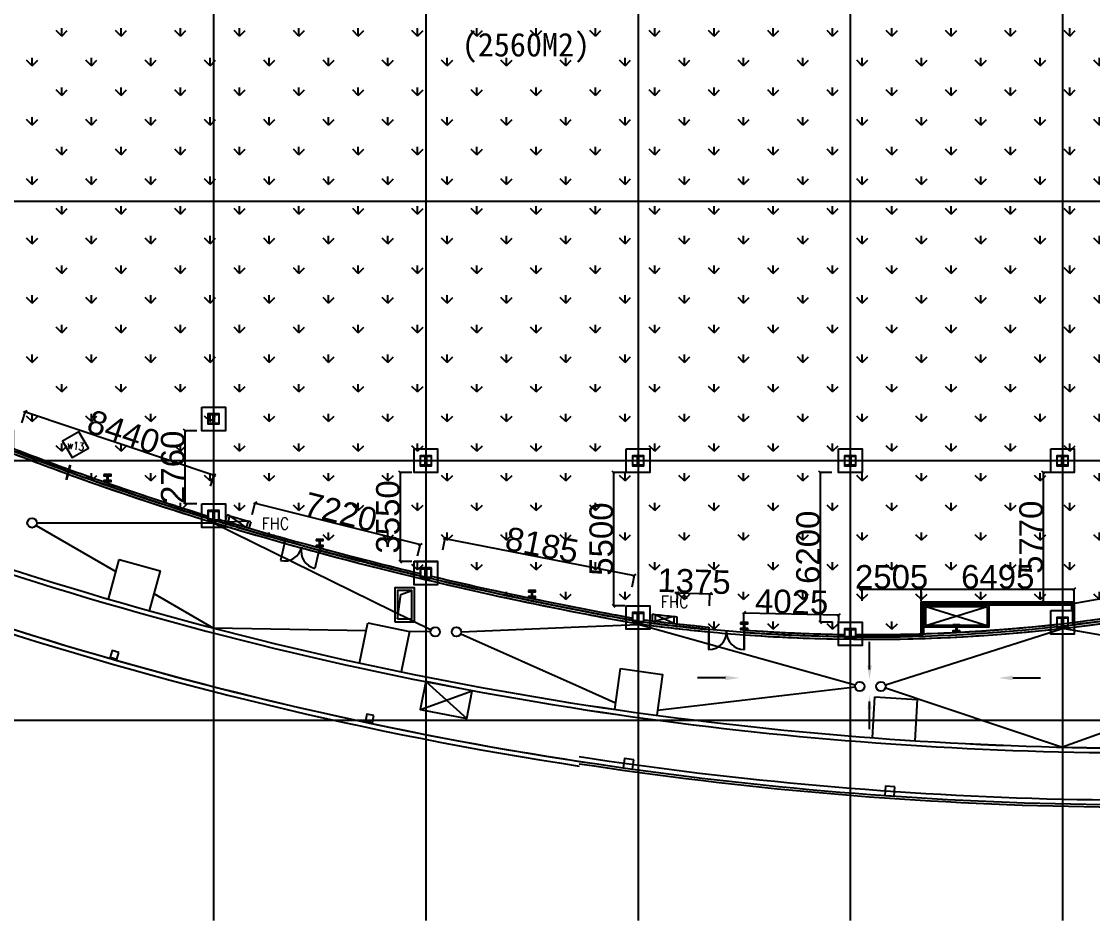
# Model space of a CAD drawing. Header units: inches. Extents: x -449189 to -231461, y -105857 to 48108.
# Drawn here: x -338998 to -293574, y -66985 to -28867 of the extents above; entities that cross this region are included whole.
import ezdxf
from ezdxf.enums import TextEntityAlignment as Align

# ---------------------------------------------------------------- set-up
doc = ezdxf.new("R2010")
doc.units = ezdxf.units.IN
doc.header["$MEASUREMENT"] = 0
for name, color, linetype in [('ARDIM', 4, 'Continuous'), ('AREATEXT', 3, 'Continuous'), ('DIM', 3, 'Continuous'), ('GRID', 8, 'Continuous'), ('HATCH', 90, 'Continuous'), ('L08-DR', 1, 'Continuous'), ('L09-WAL', 2, 'Continuous'), ('WALL', 255, 'Continuous')]:
    doc.layers.add(name, color=color, linetype=linetype)
doc.styles.add('BLKBLD', font='STXIHEI.TTF', dxfattribs={"height": 0.45})
doc.styles.add('SIMPLEX', font='SIMPLEX.shx', dxfattribs={"width": 0.9, "height": 1000})
doc.styles.get("Standard").update_dxf_attribs({"font": 'arial.ttf'})
doc.dimstyles.new('DIM-200MM', dxfattribs={"dimtxt": 1000, "dimasz": 120, "dimexe": 10, "dimexo": 10, "dimgap": 0.7, "dimtad": 1, "dimdec": 0, "dimrnd": 5, "dimzin": 1, "dimdsep": 46, "dimtxsty": 'Standard', "dimblk": 'OBLIQUE', "dimcen": 0.5, "dimdle": 1, "dimclrd": 256, "dimclre": 256, "dimclrt": 7, "dimaunit": 1, "dimadec": 0, "dimazin": 0, "dimtfac": 1, "dimtdec": 0, "dimtix": 1, "dimtmove": 2, "dimatfit": 3, "dimfxl": 0, "dimtolj": 1, "dimtzin": 1, "dimarcsym": 0})

# ---------------------------------------------------------------- blocks, each defined once
blk = doc.blocks.new('C1')
at = {"layer": 'L08-DR'}
blk.add_lwpolyline([(-500, 500), (500, 500), (500, -500), (-500, -500)], close=True, dxfattribs=at)
blk = doc.blocks.new('A$C66634838')
at = {"layer": 'L09-WAL'}
for radius, end in [(157700, 276.35256), (157500, 276.28295), (160000, 276.21802), (159900, 276.28665)]:
    blk.add_arc((24223, 159998), radius, 261.29246, end, dxfattribs=at)
at = {"layer": 'ARDIM'}
blk.add_blockref('C1', (29500, 9458), dxfattribs=at)
blk = doc.blocks.new('A$C47E07977')
at = {"layer": 'ARDIM'}
for p in [(500, 16266), (9500, 6081), (18500, 2937), (27500, 500)]:
    blk.add_blockref('C1', p, dxfattribs=at)
blk = doc.blocks.new('_Oblique')
at = {"color": 0, "linetype": 'ByBlock', "lineweight": -2}
blk.add_line((-0.5, -0.5), (0.5, 0.5), dxfattribs=at)
blk = doc.blocks.new('*D163')
at = {"layer": 'DEFPOINTS', "color": 0, "transparency": 16777216}
for p in [(-339348, -46968), (-330827, -48097), (-331348, -49651)]:
    blk.add_point(p, dxfattribs=at)
at = {"layer": 'DIM', "lineweight": -2, "transparency": 16777216}
for p, q in [((-338986, -45889), (-338824, -45405)), ((-338828, -45414), (-330826, -48097)), ((-330986, -48571), (-330824, -48088))]:
    blk.add_line(p, q, dxfattribs=at)
at = {"layer": 'DIM', "lineweight": -2, "transparency": 16777216, "xscale": 120, "yscale": 120, "zscale": 120}
for p, rotation in [((-338827, -45415), 161.4624992795364), ((-330827, -48097), 341.4624992795364)]:
    blk.add_blockref('_Oblique', p, dxfattribs=dict(at, rotation=rotation))
at = {"layer": 'DIM', "color": 7, "transparency": 16777216, "insert": (-334664, -46271), "char_height": 1000, "attachment_point": 5, "rotation": 341.4625}
blk.add_mtext('\\A1;8440', dxfattribs=at)
blk = doc.blocks.new('*D164')
at = {"layer": 'DEFPOINTS', "color": 0, "transparency": 16777216}
for p in [(-329353, -50355), (-322081, -51042), (-322348, -52110)]:
    blk.add_point(p, dxfattribs=at)
at = {"layer": 'DIM', "lineweight": -2, "transparency": 16777216}
for p, q in [((-329207, -49773), (-329083, -49278)), ((-329086, -49288), (-322080, -51042)), ((-322202, -51527), (-322078, -51032))]:
    blk.add_line(p, q, dxfattribs=at)
at = {"layer": 'DIM', "lineweight": -2, "transparency": 16777216, "xscale": 120, "yscale": 120, "zscale": 120}
for p, rotation in [((-329085, -49288), 165.9404726763766), ((-322081, -51042), 345.9404726763766)]:
    blk.add_blockref('_Oblique', p, dxfattribs=dict(at, rotation=rotation))
at = {"layer": 'DIM', "color": 7, "transparency": 16777216, "insert": (-325459, -49669), "char_height": 1000, "attachment_point": 5, "rotation": 345.9405}
blk.add_mtext('\\A1;7220', dxfattribs=at)
blk = doc.blocks.new('*D165')
at = {"layer": 'DEFPOINTS', "color": 0, "transparency": 16777216}
for p in [(-321380, -52542), (-313005, -52351), (-313348, -54109)]:
    blk.add_point(p, dxfattribs=at)
at = {"layer": 'DIM', "lineweight": -2, "transparency": 16777216}
for p, q in [((-321133, -51275), (-321035, -50775)), ((-321038, -50784), (-313004, -52352)), ((-313101, -52842), (-313003, -52342))]:
    blk.add_line(p, q, dxfattribs=at)
at = {"layer": 'DIM', "lineweight": -2, "transparency": 16777216, "xscale": 120, "yscale": 120, "zscale": 120}
for p, rotation in [((-321037, -50784), 168.9602381516918), ((-313005, -52351), 348.9602381516918)]:
    blk.add_blockref('_Oblique', p, dxfattribs=dict(at, rotation=rotation))
at = {"layer": 'DIM', "color": 7, "transparency": 16777216, "insert": (-316923, -51066), "char_height": 1000, "attachment_point": 5, "rotation": 348.9602}
blk.add_mtext('\\A1;8185', dxfattribs=at)
blk = doc.blocks.new('*D166')
at = {"layer": 'DEFPOINTS', "color": 0, "transparency": 16777216}
for p in [(-309802, -53138), (-311222, -54499), (-309848, -54544)]:
    blk.add_point(p, dxfattribs=at)
at = {"layer": 'DIM', "lineweight": -2, "transparency": 16777216}
for p, q in [((-311176, -53093), (-311296, -53089)), ((-311192, -53593), (-311176, -53083)), ((-311176, -53093), (-309802, -53138)), ((-309818, -53638), (-309801, -53128)), ((-309802, -53138), (-309682, -53142))]:
    blk.add_line(p, q, dxfattribs=at)
at = {"layer": 'DIM', "lineweight": -2, "transparency": 16777216, "xscale": 120, "yscale": 120, "zscale": 120}
for p, rotation in [((-311176, -53093), 358.1152479241134), ((-309802, -53138), 178.1152479241134)]:
    blk.add_blockref('_Oblique', p, dxfattribs=dict(at, rotation=rotation))
at = {"layer": 'DIM', "color": 7, "transparency": 16777216, "insert": (-310472, -52604), "char_height": 1000, "attachment_point": 5, "rotation": 358.1152}
blk.add_mtext('\\A1;1375', dxfattribs=at)
blk = doc.blocks.new('*D167')
at = {"layer": 'DEFPOINTS', "color": 0, "transparency": 16777216}
for p in [(-304331, -54027), (-308373, -54745), (-304348, -54830)]:
    blk.add_point(p, dxfattribs=at)
at = {"layer": 'DIM', "lineweight": -2, "transparency": 16777216}
for p, q in [((-308367, -54442), (-308356, -53932)), ((-308357, -53942), (-304330, -54027)), ((-304342, -54527), (-304331, -54017))]:
    blk.add_line(p, q, dxfattribs=at)
at = {"layer": 'DIM', "lineweight": -2, "transparency": 16777216, "xscale": 120, "yscale": 120, "zscale": 120}
for p, rotation in [((-308356, -53942), 178.7931435048863), ((-304331, -54027), 358.7931435048863)]:
    blk.add_blockref('_Oblique', p, dxfattribs=dict(at, rotation=rotation))
at = {"layer": 'DIM', "color": 7, "transparency": 16777216, "insert": (-306333, -53473), "char_height": 1000, "attachment_point": 5, "rotation": 358.7931}
blk.add_mtext('\\A1;4025', dxfattribs=at)
blk = doc.blocks.new('*D168')
at = {"layer": 'DEFPOINTS', "color": 0, "transparency": 16777216}
for p in [(-300844, -52930), (-303348, -54830), (-300843, -54828)]:
    blk.add_point(p, dxfattribs=at)
at = {"layer": 'DIM', "lineweight": -2, "transparency": 16777216}
for p, q in [((-303349, -52932), (-303469, -52932)), ((-303349, -53432), (-303349, -52922)), ((-303349, -52932), (-300844, -52930)), ((-300844, -53430), (-300844, -52920)), ((-300844, -52930), (-300724, -52930))]:
    blk.add_line(p, q, dxfattribs=at)
at = {"layer": 'DIM', "lineweight": -2, "transparency": 16777216, "xscale": 120, "yscale": 120, "zscale": 120}
for p, rotation in [((-303349, -52932), 0.04287275592532502), ((-300844, -52930), 180.0428727559252)]:
    blk.add_blockref('_Oblique', p, dxfattribs=dict(at, rotation=rotation))
at = {"layer": 'DIM', "color": 7, "transparency": 16777216, "insert": (-302097, -52420), "char_height": 1000, "attachment_point": 5, "rotation": 0.0429}
blk.add_mtext('\\A1;2505', dxfattribs=at)
blk = doc.blocks.new('*D169')
at = {"layer": 'DEFPOINTS', "color": 0, "transparency": 16777216}
for p in [(-294348, -52930), (-300843, -53480), (-294348, -53480)]:
    blk.add_point(p, dxfattribs=at)
at = {"layer": 'DIM', "lineweight": -2, "transparency": 16777216}
for p, q in [((-300844, -52930), (-294347, -52930)), ((-300843, -53430), (-300843, -52920)), ((-294348, -53430), (-294348, -52920))]:
    blk.add_line(p, q, dxfattribs=at)
at = {"layer": 'DIM', "lineweight": -2, "transparency": 16777216, "xscale": 120, "yscale": 120, "zscale": 120, "rotation": 180}
blk.add_blockref('_Oblique', (-300843, -52930), dxfattribs=at)
at = {"layer": 'DIM', "lineweight": -2, "transparency": 16777216, "xscale": 120, "yscale": 120, "zscale": 120}
blk.add_blockref('_Oblique', (-294348, -52930), dxfattribs=at)
at = {"layer": 'DIM', "color": 7, "transparency": 16777216, "insert": (-297595, -52419), "char_height": 1000, "attachment_point": 5}
blk.add_mtext('\\A1;6495', dxfattribs=at)
blk = doc.blocks.new('*D170')
at = {"layer": 'DEFPOINTS', "color": 0, "transparency": 16777216}
for p in [(-286483, -52148), (-286348, -52913), (-294340, -54325)]:
    blk.add_point(p, dxfattribs=at)
at = {"layer": 'DIM', "lineweight": -2, "transparency": 16777216}
for p, q in [((-294476, -53560), (-286482, -52148)), ((-286396, -52640), (-286485, -52138)), ((-294388, -54052), (-294477, -53550))]:
    blk.add_line(p, q, dxfattribs=at)
at = {"layer": 'DIM', "lineweight": -2, "transparency": 16777216, "xscale": 120, "yscale": 120, "zscale": 120}
for p, rotation in [((-286483, -52148), 10.01803524028943), ((-294475, -53560), 190.0180352402895)]:
    blk.add_blockref('_Oblique', p, dxfattribs=dict(at, rotation=rotation))
at = {"layer": 'DIM', "color": 7, "transparency": 16777216, "insert": (-290568, -52350), "char_height": 1000, "attachment_point": 5, "rotation": 10.018}
blk.add_mtext('\\A1;8115', dxfattribs=at)
blk = doc.blocks.new('*D218')
at = {"layer": 'DEFPOINTS', "color": 0, "transparency": 16777216}
for p in [(-321848, -47990), (-322939, -51756), (-321848, -51756)]:
    blk.add_point(p, dxfattribs=at)
at = {"layer": 'DIM', "lineweight": -2, "transparency": 16777216}
for p, q in [((-322439, -47990), (-322949, -47990)), ((-322939, -47989), (-322939, -51757)), ((-322439, -51756), (-322949, -51756))]:
    blk.add_line(p, q, dxfattribs=at)
at = {"layer": 'DIM', "lineweight": -2, "transparency": 16777216, "xscale": 120, "yscale": 120, "zscale": 120}
for p, rotation in [((-322939, -47990), 90), ((-322939, -51756), 270)]:
    blk.add_blockref('_Oblique', p, dxfattribs=dict(at, rotation=rotation))
at = {"layer": 'DIM', "color": 7, "transparency": 16777216, "insert": (-323451, -49873), "char_height": 1000, "attachment_point": 5, "rotation": 90}
blk.add_mtext('\\A1;3550', dxfattribs=at)
blk = doc.blocks.new('*D219')
at = {"layer": 'DEFPOINTS', "color": 0, "transparency": 16777216}
for p in [(-312848, -47990), (-313892, -53637), (-312848, -53637)]:
    blk.add_point(p, dxfattribs=at)
at = {"layer": 'DIM', "lineweight": -2, "transparency": 16777216}
for p, q in [((-313392, -47990), (-313902, -47990)), ((-313892, -47989), (-313892, -53638)), ((-313392, -53637), (-313902, -53637))]:
    blk.add_line(p, q, dxfattribs=at)
at = {"layer": 'DIM', "lineweight": -2, "transparency": 16777216, "xscale": 120, "yscale": 120, "zscale": 120}
for p, rotation in [((-313892, -47990), 89.99756204510108), ((-313892, -53637), 269.9975620451011)]:
    blk.add_blockref('_Oblique', p, dxfattribs=dict(at, rotation=rotation))
at = {"layer": 'DIM', "color": 7, "transparency": 16777216, "insert": (-314403, -50813), "char_height": 1000, "attachment_point": 5, "rotation": 89.9976}
blk.add_mtext('\\A1;5500', dxfattribs=at)
blk = doc.blocks.new('*D220')
at = {"layer": 'DEFPOINTS', "color": 0, "transparency": 16777216}
for p in [(-303848, -47990), (-305126, -54330), (-303848, -54330)]:
    blk.add_point(p, dxfattribs=at)
at = {"layer": 'DIM', "lineweight": -2, "transparency": 16777216}
for p, q in [((-304626, -47990), (-305136, -47990)), ((-305126, -47989), (-305126, -54331)), ((-304626, -54330), (-305136, -54330))]:
    blk.add_line(p, q, dxfattribs=at)
at = {"layer": 'DIM', "lineweight": -2, "transparency": 16777216, "xscale": 120, "yscale": 120, "zscale": 120}
for p, rotation in [((-305126, -47990), 90), ((-305126, -54330), 270)]:
    blk.add_blockref('_Oblique', p, dxfattribs=dict(at, rotation=rotation))
at = {"layer": 'DIM', "color": 7, "transparency": 16777216, "insert": (-305637, -51160), "char_height": 1000, "attachment_point": 5, "rotation": 90}
blk.add_mtext('\\A1;6200', dxfattribs=at)
blk = doc.blocks.new('*D221')
at = {"layer": 'DEFPOINTS', "color": 0, "transparency": 16777216}
for p in [(-294848, -47990), (-295665, -53480), (-294848, -53480)]:
    blk.add_point(p, dxfattribs=at)
at = {"layer": 'DIM', "lineweight": -2, "transparency": 16777216}
for p, q in [((-295165, -47990), (-295675, -47990)), ((-295665, -47989), (-295665, -53481)), ((-295165, -53480), (-295675, -53480))]:
    blk.add_line(p, q, dxfattribs=at)
at = {"layer": 'DIM', "lineweight": -2, "transparency": 16777216, "xscale": 120, "yscale": 120, "zscale": 120}
for p, rotation in [((-295665, -47990), 90), ((-295665, -53480), 270)]:
    blk.add_blockref('_Oblique', p, dxfattribs=dict(at, rotation=rotation))
at = {"layer": 'DIM', "color": 7, "transparency": 16777216, "insert": (-296176, -50735), "char_height": 1000, "attachment_point": 5, "rotation": 90}
blk.add_mtext('\\A1;5770', dxfattribs=at)
blk = doc.blocks.new('*D222')
at = {"layer": 'DEFPOINTS', "color": 0, "transparency": 16777216}
for p in [(-330848, -46218), (-332063, -49318), (-330848, -49318)]:
    blk.add_point(p, dxfattribs=at)
at = {"layer": 'DIM', "lineweight": -2, "transparency": 16777216}
for p, q in [((-331563, -46218), (-332073, -46218)), ((-332063, -46217), (-332063, -49319)), ((-331563, -49318), (-332073, -49318))]:
    blk.add_line(p, q, dxfattribs=at)
at = {"layer": 'DIM', "lineweight": -2, "transparency": 16777216, "xscale": 120, "yscale": 120, "zscale": 120}
for p, rotation in [((-332063, -46218), 90), ((-332063, -49318), 270)]:
    blk.add_blockref('_Oblique', p, dxfattribs=dict(at, rotation=rotation))
at = {"layer": 'DIM', "color": 7, "transparency": 16777216, "insert": (-332574, -47768), "char_height": 1000, "attachment_point": 5, "rotation": 90}
blk.add_mtext('\\A1;2760', dxfattribs=at)

msp = doc.modelspace()

# ---------------------------------------------------------------- hatches: boundary and pattern name
at = {"layer": 'HATCH'}
h = msp.add_hatch(dxfattribs=at)
h.set_pattern_fill('GRASS', color=141, scale=70, style=0)
h.set_pattern_definition([(90, (-380034.3, -67208.1), (-1257.235, 1257.235), [333.375, -2181.095]), (45, (-380034.3, -67208.1), (-1257.236, 1257.236), [333.375, -1444.625]), (135, (-380034.3, -67208.1), (-1257.236, -1257.236), [333.375, -1444.625])])
edge = h.paths.add_edge_path()
edge.add_line((-340288.2071, -11298.8439), (-336119.2455, -9723.545))
edge.add_line((-336119.2455, -9723.545), (-335508.3507, -9497.5812))
edge.add_line((-335508.3507, -9497.5812), (-335512.444, -2505.503))
edge.add_line((-335512.444, -2505.503), (-334540.4625, -2573.9117))
edge.add_line((-334540.4625, -2573.9117), (-333854.8554, -2620.0794))
edge.add_line((-333854.8554, -2620.0794), (-333388.2316, -2650.4541))
edge.add_line((-333388.2316, -2650.4541), (-333388.2149, -7349.5129))
edge.add_line((-333388.2149, -7349.5129), (-332068.2238, -7349.5128))
edge.add_line((-332068.2238, -7349.5128), (-332068.2228, -7069.5141))
edge.add_line((-332068.2228, -7069.5141), (-331148.2187, -7069.5112))
edge.add_line((-331148.2187, -7069.5112), (-331148.2187, -7349.5128))
edge.add_line((-331148.2187, -7349.5128), (-322288.2304, -7346.1635))
edge.add_line((-322288.2304, -7346.1635), (-322288.2225, -9562.3965))
edge.add_line((-322288.2225, -9562.3965), (-322288.2204, -10149.5262))
edge.add_line((-322288.2204, -10149.5262), (-311588.2352, -10149.5262))
edge.add_line((-311588.2352, -10149.5262), (-288008.221, -10149.5262))
edge.add_line((-288008.221, -10149.5262), (-288008.2228, -6519.5143))
edge.add_line((-288008.2228, -6519.5143), (-285608.2221, -6519.5142))
edge.add_line((-285608.2221, -6519.5142), (-285608.2214, -7289.542))
edge.add_line((-285608.2214, -7289.542), (-285448.2202, -7289.5149))
edge.add_line((-285448.2202, -7289.5149), (-285448.2432, -16605.3066))
edge.add_line((-285448.2432, -16605.3066), (-290895.3777, -16605.3066))
edge.add_line((-290895.3777, -16605.3066), (-289343.3241, -18123.0736))
edge.add_line((-289343.3241, -18123.0736), (-289343.3241, -21992.1764))
edge.add_line((-289343.3241, -21992.1764), (-290467.0658, -23134.5311))
edge.add_line((-290467.0658, -23134.5311), (-290498.1914, -37040.7856))
edge.add_line((-290498.1914, -37040.7856), (-289343.3241, -38157.4688))
edge.add_line((-289343.3241, -38157.4688), (-289346.7413, -41660.7129))
edge.add_line((-289346.7413, -41660.7129), (-290789.917, -43073.7458))
edge.add_line((-290789.917, -43073.7458), (-285498.3181, -43073.7458))
edge.add_line((-285498.3181, -43073.7458), (-285496.0031, -43115.8086))
edge.add_line((-285496.0031, -43115.8086), (-282687.0942, -45909.9083))
edge.add_line((-282687.0942, -45909.9083), (-276970.3509, -45904.7619))
edge.add_line((-276970.3509, -45904.7619), (-276970.3509, -48029.5128))
edge.add_line((-276970.3509, -48029.5128), (-285608.318, -48029.5128))
edge.add_line((-285608.318, -48029.5128), (-285608.3181, -52836.7162))
edge.add_line((-285608.3181, -52836.7162), (-286348.3155, -53015.517))
edge.add_line((-286348.3155, -53015.517), (-286516.7891, -53055.0808))
edge.add_line((-286516.7891, -53055.0808), (-287110.9356, -53191.2398))
edge.add_line((-287110.9356, -53191.2398), (-287636.3392, -53307.2906))
edge.add_line((-287636.3392, -53307.2906), (-288280.2221, -53443.9679))
edge.add_line((-288280.2221, -53443.9679), (-288782.4444, -53546.3581))
edge.add_line((-288782.4444, -53546.3581), (-289192.7738, -53627.2828))
edge.add_line((-289192.7738, -53627.2828), (-289609.1348, -53706.8959))
edge.add_line((-289609.1348, -53706.8959), (-290101.9463, -53797.883))
edge.add_line((-290101.9463, -53797.883), (-290653.7187, -53895.5982))
edge.add_line((-290653.7187, -53895.5982), (-291270.1366, -53999.5884))
edge.add_line((-291270.1366, -53999.5884), (-291699.1627, -54068.7553))
edge.add_line((-291699.1627, -54068.7553), (-292231.0385, -54150.8586))
edge.add_line((-292231.0385, -54150.8586), (-292875.9103, -54245.011))
edge.add_line((-292875.9103, -54245.011), (-293705.8929, -54357.525))
edge.add_line((-293705.8929, -54357.525), (-293995.7321, -54394.5262))
edge.add_line((-293995.7321, -54394.5262), (-294408.3241, -54445.1592))
edge.add_line((-294408.3241, -54445.1592), (-294408.3241, -53539.5795))
edge.add_line((-294408.3241, -53539.5795), (-300783.3181, -53539.5795))
edge.add_line((-300783.3181, -53539.5795), (-300783.3181, -54926.0554))
edge.add_line((-300783.3181, -54926.0554), (-300984.5052, -54932.0826))
edge.add_line((-300984.5052, -54932.0826), (-301461.242, -54944.1408))
edge.add_line((-301461.242, -54944.1408), (-302594.0659, -54960.253))
edge.add_line((-302594.0659, -54960.253), (-303474.0513, -54960.5922))
edge.add_line((-303474.0513, -54960.5922), (-304791.0427, -54941.2082))
edge.add_line((-304791.0427, -54941.2082), (-305176.7692, -54931.0136))
edge.add_line((-305176.7692, -54931.0136), (-305783.1151, -54910.8475))
edge.add_line((-305783.1151, -54910.8475), (-307476.4691, -54827.6872))
edge.add_line((-307476.4691, -54827.6872), (-308341.0607, -54769.9499))
edge.add_line((-308341.0607, -54769.9499), (-309838.7068, -54645.4082))
edge.add_line((-309838.7068, -54645.4082), (-310626.0552, -54567.4147))
edge.add_line((-310626.0552, -54567.4147), (-311469.8373, -54474.2138))
edge.add_line((-311469.8373, -54474.2138), (-312374.1162, -54363.242))
edge.add_line((-312374.1162, -54363.242), (-312476.3441, -54349.9727))
edge.add_line((-312476.3441, -54349.9727), (-312636.4866, -54328.8898))
edge.add_line((-312636.4866, -54328.8898), (-313090.9646, -54256.5062))
edge.add_line((-313090.9646, -54256.5062), (-313685.9245, -54148.7118))
edge.add_line((-313685.9245, -54148.7118), (-314664.5903, -53966.3051))
edge.add_line((-314664.5903, -53966.3051), (-315582.5073, -53789.4467))
edge.add_line((-315582.5073, -53789.4467), (-316457.9292, -53615.551))
edge.add_line((-316457.9292, -53615.551), (-317680.8645, -53364.051))
edge.add_line((-317680.8645, -53364.051), (-318715.3535, -53143.471))
edge.add_line((-318715.3535, -53143.471), (-319826.7598, -52898.452))
edge.add_line((-319826.7598, -52898.452), (-320519.3217, -52741.5431))
edge.add_line((-320519.3217, -52741.5431), (-321348.3155, -52549.4388))
edge.add_line((-321348.3155, -52549.4388), (-322096.6306, -52372.0072))
edge.add_line((-322096.6306, -52372.0072), (-322919.3065, -52172.5226))
edge.add_line((-322919.3065, -52172.5226), (-323528.6676, -52021.7675))
edge.add_line((-323528.6676, -52021.7675), (-324690.0906, -51727.3435))
edge.add_line((-324690.0906, -51727.3435), (-325741.8803, -51452.6499))
edge.add_line((-325741.8803, -51452.6499), (-326607.9305, -51220.6831))
edge.add_line((-326607.9305, -51220.6831), (-327359.6197, -51015.094))
edge.add_line((-327359.6197, -51015.094), (-328180.0259, -50786.18))
edge.add_line((-328180.0259, -50786.18), (-328941.3725, -50569.4966))
edge.add_line((-328941.3725, -50569.4966), (-329798.6195, -50320.5956))
edge.add_line((-329798.6195, -50320.5956), (-330205.1413, -50200.4623))
edge.add_line((-330205.1413, -50200.4623), (-330652.2059, -50066.5422))
edge.add_line((-330652.2059, -50066.5422), (-331102.5812, -49929.7113))
edge.add_line((-331102.5812, -49929.7113), (-331377.8045, -49845.1432))
edge.add_line((-331377.8045, -49845.1432), (-331988.6519, -49654.8606))
edge.add_line((-331988.6519, -49654.8606), (-333136.6276, -49287.5546))
edge.add_line((-333136.6276, -49287.5546), (-333995.7574, -49004.3186))
edge.add_line((-333995.7574, -49004.3186), (-334680.7346, -48773.3357))
edge.add_line((-334680.7346, -48773.3357), (-335777.3888, -48393.9214))
edge.add_line((-335777.3888, -48393.9214), (-336572.2598, -48111.4636))
edge.add_line((-336572.2598, -48111.4636), (-337362.1185, -47824.53))
edge.add_line((-337362.1185, -47824.53), (-338274.9824, -47485.0795))
edge.add_line((-338274.9824, -47485.0795), (-339501.5617, -47015.6204))
edge.add_line((-339501.5617, -47015.6204), (-340348.3181, -46674.0196))
edge.add_line((-340348.3181, -46674.0196), (-340924.1168, -46451.7427))
edge.add_line((-340924.1168, -46451.7427), (-341956.4836, -46029.3034))
edge.add_line((-341956.4836, -46029.3034), (-343181.5851, -45513.3685))
edge.add_line((-343181.5851, -45513.3685), (-344012.137, -45154.455))
edge.add_line((-344012.137, -45154.455), (-344856.511, -44781.9126))
edge.add_line((-344856.511, -44781.9126), (-345617.4163, -44439.52))
edge.add_line((-345617.4163, -44439.52), (-346395.6587, -44082.7138))
edge.add_line((-346395.6587, -44082.7138), (-347363.8794, -43629.3731))
edge.add_line((-347363.8794, -43629.3731), (-348780.7275, -42888.3236))
edge.add_line((-348780.7275, -42888.3236), (-349298.3176, -42888.3236))
edge.add_line((-349298.3176, -42888.3236), (-349298.3135, -15241.5566))
edge.add_line((-349298.3135, -15241.5566), (-345735.4049, -13623.97))
edge.add_line((-345735.4049, -13623.97), (-344247.3098, -12964.3974))
edge.add_line((-344247.3098, -12964.3974), (-342967.66, -12411.9553))
edge.add_line((-342967.66, -12411.9553), (-342295.9956, -12127.3872))
edge.add_line((-342295.9956, -12127.3872), (-341103.1645, -11631.0893))
edge.add_line((-341103.1645, -11631.0893), (-340288.2156, -11298.6419))

# ---------------------------------------------------------------- linework, layer by layer
at = {"color": 5}
for points in [[(-292875.9103, -54245.011), (-293705.8929, -54357.525), (-293995.7321, -54394.5262), (-294408.3241, -54445.1592), (-294408.3241, -53539.5795), (-300783.3181, -53539.5795), (-300783.3181, -54926.0554), (-300984.5052, -54932.0826), (-301461.242, -54944.1408), (-302594.0659, -54960.253), (-303474.0513, -54960.5922), (-304791.0427, -54941.2082), (-305176.7692, -54931.0136), (-305783.1151, -54910.8475), (-307476.4691, -54827.6872), (-308341.0607, -54769.9499), (-309838.7068, -54645.4082), (-310626.0552, -54567.4147), (-311469.8373, -54474.2138), (-312374.1162, -54363.242), (-312476.3441, -54349.9727), (-312636.4866, -54328.8898), (-313090.9646, -54256.5062), (-313685.9245, -54148.7118), (-314664.5903, -53966.3051), (-315582.5073, -53789.4467), (-316457.9292, -53615.551), (-317680.8645, -53364.051), (-318715.3535, -53143.471), (-319826.7598, -52898.452), (-320519.3217, -52741.5431), (-321348.3155, -52549.4388), (-322096.6306, -52372.0072), (-322919.3065, -52172.5226), (-323528.6676, -52021.7675), (-324690.0906, -51727.3435), (-325741.8803, -51452.6499), (-326607.9305, -51220.6831), (-327359.6197, -51015.094), (-328180.0259, -50786.18), (-328941.3725, -50569.4966), (-329798.6195, -50320.5956), (-330205.1413, -50200.4623), (-330652.2059, -50066.5422), (-331102.5812, -49929.7113), (-331377.8045, -49845.1432), (-331988.6519, -49654.8606), (-333136.6276, -49287.5546), (-333995.7574, -49004.3186), (-334680.7346, -48773.3357), (-335777.3888, -48393.9214), (-336572.2598, -48111.4636), (-337362.1185, -47824.53), (-338274.9824, -47485.0795), (-339501.5617, -47015.6204)], [(-292875.6614, -54245.011), (-293705.644, -54357.525), (-293995.4832, -54394.5262), (-294408.0752, -54445.1592), (-294408.0752, -53539.5795), (-300783.0692, -53539.5795), (-300783.0692, -54926.0554), (-300984.2563, -54932.0826), (-301460.9931, -54944.1408), (-302593.817, -54960.253), (-303473.8025, -54960.5922), (-304790.7938, -54941.2082), (-305176.5203, -54931.0136), (-305782.8662, -54910.8475), (-307476.2202, -54827.6872), (-308340.8119, -54769.9499), (-309838.4579, -54645.4082), (-310625.8063, -54567.4147), (-311469.5884, -54474.2138), (-312373.8673, -54363.242), (-312476.0952, -54349.9727), (-312636.2378, -54328.8898), (-313090.7157, -54256.5062), (-313685.6757, -54148.7118), (-314664.3414, -53966.3051), (-315582.2584, -53789.4467), (-316457.6803, -53615.551), (-317680.6156, -53364.051), (-318715.1047, -53143.471), (-319826.511, -52898.452), (-320519.0728, -52741.5431), (-321348.0666, -52549.4388), (-322096.3817, -52372.0072), (-322919.0576, -52172.5226), (-323528.4187, -52021.7675), (-324689.8417, -51727.3435), (-325741.6314, -51452.6499), (-326607.6817, -51220.6831), (-327359.3708, -51015.094), (-328179.777, -50786.18), (-328941.1236, -50569.4966), (-329798.3706, -50320.5956), (-330204.8924, -50200.4623), (-330651.9571, -50066.5422), (-331102.3323, -49929.7113), (-331377.5556, -49845.1432), (-331988.403, -49654.8606), (-333136.3787, -49287.5546), (-333995.5085, -49004.3186), (-334680.4857, -48773.3357), (-335777.1399, -48393.9214), (-336572.0109, -48111.4636), (-337361.8696, -47824.53), (-338274.7335, -47485.0795), (-339501.3128, -47015.6204)]]:
    msp.add_lwpolyline(points, dxfattribs=at)
at = {"layer": 'GRID'}
for p, q in [((-330848.203, 3188.9239), (-330848.203, -66985.2816)), ((-321848.203, 3188.9239), (-321848.203, -66985.2816)), ((-312848.203, 3188.9239), (-312848.203, -66985.2816)), ((-312848.203, 3188.9239), (-312848.203, -66985.2816)), ((-303848.203, 3188.9239), (-303848.203, -66985.2816)), ((-294848.203, 3188.9239), (-294848.203, -66985.2816)), ((-366848.203, -36485.2816), (-267848.203, -36485.2816)), ((-366848.203, -47485.2816), (-267848.203, -47485.2816)), ((-366848.203, -58485.2816), (-267848.203, -58485.2816))]:
    msp.add_line(p, q, dxfattribs=at)
at = {"layer": 'WALL', "color": 0}
for p, q in [((-330347.9627, -50053.609), (-330270.1191, -49790.7393)), ((-330347.9542, -50053.811), (-330270.1105, -49790.9413)), ((-330347.9542, -50053.811), (-330270.1105, -49790.9413)), ((-330155.0581, -49824.8123), (-330270.1191, -49790.7393)), ((-330155.0495, -49825.0143), (-330270.1105, -49790.9413)), ((-330155.0495, -49825.0143), (-330270.1105, -49790.9413)), ((-330234.5618, -50093.2879), (-330155.0581, -49824.8123)), ((-330234.5533, -50093.49), (-330155.0495, -49825.0143)), ((-330234.5533, -50093.49), (-330155.0495, -49825.0143)), ((-329467.488, -50320.4391), (-330155.0581, -49824.8123)), ((-330155.0581, -49824.8123), (-329387.9849, -50051.9658)), ((-329467.4794, -50320.6411), (-330155.0495, -49825.0143)), ((-330155.0495, -49825.0143), (-329387.9763, -50052.1679)), ((-329467.4794, -50320.6411), (-330155.0495, -49825.0143)), ((-330155.0495, -49825.0143), (-329387.9763, -50052.1679)), ((-338374.8637, -50230.0101), (-334991.5079, -52188.559)), ((-338347.9542, -50129.8119), (-330847.9542, -50129.8119)), ((-334919.7512, -50129.8119), (-330847.9542, -50129.8119)), ((-330847.9542, -50129.8119), (-321627.4704, -54658.4727)), ((-330847.9542, -50129.8119), (-330847.9542, -54587.1695)), ((-329387.9849, -50051.9658), (-330234.5618, -50093.2879)), ((-329387.9763, -50052.1679), (-330234.5533, -50093.49)), ((-329387.9763, -50052.1679), (-330234.5533, -50093.49)), ((-329387.9799, -50051.9476), (-329467.4883, -50320.4389)), ((-329387.9713, -50052.1497), (-329467.4797, -50320.6409)), ((-329387.9713, -50052.1497), (-329467.4797, -50320.6409)), ((-329272.913, -50086.0224), (-329387.9799, -50051.9476)), ((-329272.9044, -50086.2244), (-329387.9713, -50052.1497)), ((-329272.9044, -50086.2244), (-329387.9713, -50052.1497)), ((-329272.913, -50086.0224), (-329352.6447, -50355.2646)), ((-329272.9044, -50086.2244), (-329352.6361, -50355.4666)), ((-329272.9044, -50086.2244), (-329352.6361, -50355.4666)), ((-327847.9627, -50983.3397), (-327794.1462, -50790.7163)), ((-327847.9627, -50983.3397), (-328016.6578, -51723.3553)), ((-326385.4911, -51316.7714), (-326554.1861, -52056.787)), ((-326347.9627, -51394.5245), (-326296.0325, -51201.3841)), ((-333380.3736, -53121.2086), (-330847.9542, -54587.1695)), ((-300842.9627, -53479.7816), (-297852.9627, -53479.7816)), ((-300842.9627, -54669.7816), (-300842.9627, -53479.7816)), ((-312247.9627, -53994.813), (-312247.9627, -54276.4935)), ((-312247.9627, -53994.813), (-312247.9627, -54276.4935)), ((-312247.9542, -53995.0084), (-312247.9542, -54276.6888)), ((-312127.9627, -54007.9098), (-311327.9627, -54371.7609)), ((-312127.9627, -54007.9098), (-312127.9627, -54289.5428)), ((-312127.9627, -54007.9098), (-311327.9627, -54371.7609)), ((-312127.9627, -54007.9098), (-312127.9627, -54289.5428)), ((-312127.9542, -54008.1051), (-312127.9542, -54289.7382)), ((-312127.9542, -54008.1051), (-311327.9542, -54371.9563)), ((-300647.9627, -54474.7816), (-298047.9627, -53674.7816)), ((-300647.9627, -53674.7816), (-298047.9627, -54474.7816)), ((-315347.9542, -54530.7641), (-312847.9542, -54426.9796)), ((-303640.5355, -57007.1615), (-312847.9542, -54426.9796)), ((-312847.9542, -54426.9796), (-312847.9542, -56405.7602)), ((-311327.9627, -54090.4261), (-312127.9627, -54289.5428)), ((-311327.9627, -54090.4261), (-312127.9627, -54289.5428)), ((-311327.9542, -54090.6214), (-312127.9542, -54289.7382)), ((-311327.9627, -54090.4261), (-311327.9627, -54371.7609)), ((-311327.9627, -54090.4261), (-311327.9627, -54371.7609)), ((-311327.9542, -54090.6214), (-311327.9542, -54371.9563)), ((-311207.9627, -54102.0852), (-311207.9627, -54383.378)), ((-311207.9627, -54102.0852), (-311207.9627, -54383.378)), ((-311207.9542, -54102.2806), (-311207.9542, -54383.5733)), ((-324375.0191, -54696.9842), (-330847.9542, -54587.1695)), ((-321647.9254, -54743.2499), (-322543.8366, -54728.0506)), ((-320365.232, -54827.9604), (-315347.9542, -57060.829)), ((-320348.1263, -54738.3469), (-315347.9542, -54530.7708)), ((-309847.9627, -54544.2716), (-309847.9627, -54745.1477)), ((-309847.9627, -54544.2716), (-309847.9627, -54745.1477)), ((-308347.9627, -54669.358), (-308347.9627, -54869.8883)), ((-302358.5047, -56997.0275), (-294847.9542, -54603.534)), ((-285644.4284, -56207.1906), (-294847.9542, -54603.534)), ((-294847.9542, -54603.534), (-294847.9542, -59634.6024)), ((-303032.6774, -56344.7191), (-303032.6774, -55168.4361)), ((-335152.7764, -55533.8042), (-335235.2893, -55822.2337)), ((-335235.2893, -55822.2337), (-334946.8598, -55904.7467)), ((-334864.3468, -55616.3171), (-335152.7764, -55533.8042)), ((-334946.8598, -55904.7467), (-334864.3468, -55616.3171)), ((-309146.8052, -56698.7366), (-310323.0883, -56698.7366)), ((-296957.1553, -56698.7366), (-295780.8722, -56698.7366)), ((-321848.203, -56856.9839), (-320115.5315, -58411.7121)), ((-315347.9542, -57060.8223), (-313798.8508, -57750.2288)), ((-303646.5685, -57084.6299), (-312027.2598, -58076.3007)), ((-302358.2679, -57124.5247), (-294847.9542, -59634.6024)), ((-322080.747, -58034.2289), (-319886.5242, -57246.6198)), ((-303032.6774, -58868.2742), (-303032.6774, -57691.9912)), ((-324348.0101, -58231.4319), (-324410.2023, -58524.9147)), ((-324410.2023, -58524.9147), (-324116.7195, -58587.1069)), ((-324054.5274, -58293.6241), (-324348.0101, -58231.4319)), ((-324116.7195, -58587.1069), (-324054.5274, -58293.6241)), ((-291928.0461, -58581.5643), (-294847.9542, -59634.6024)), ((-313423.9764, -60112.3403), (-313479.4008, -60508.4819)), ((-313027.8348, -60167.7647), (-313423.9764, -60112.3403)), ((-313083.2593, -60563.9063), (-313027.8348, -60167.7647)), ((-313479.4008, -60508.4819), (-313083.2593, -60563.9063)), ((-302352.7579, -61283.0905), (-302380.4138, -61682.1333)), ((-301953.7151, -61310.7465), (-302352.7579, -61283.0905)), ((-301981.3711, -61709.7893), (-301953.7151, -61310.7465)), ((-302380.4138, -61682.1333), (-301981.3711, -61709.7893))]:
    msp.add_line(p, q, dxfattribs=at)
for points in [[(-331347.9542, -45217.6944), (-330347.9542, -45217.6944), (-330347.9542, -46217.6944), (-331347.9542, -46217.6944)], [(-331072.9542, -45942.6944), (-331072.9542, -45892.6944), (-330872.9542, -45892.6944), (-330872.9542, -45542.6944), (-331072.9542, -45542.6944), (-331072.9542, -45492.6944), (-330622.9542, -45492.6944), (-330622.9542, -45542.6944), (-330822.9542, -45542.6944), (-330822.9542, -45892.6944), (-330622.9542, -45892.6944), (-330622.9542, -45942.6944)], [(-331072.9542, -45492.6944), (-330622.9542, -45492.6944), (-330622.9542, -45942.6944), (-331072.9542, -45942.6944)], [(-336563.1123, -46265.4202), (-337249.1287, -46668.1534), (-336846.3954, -47354.1698), (-336160.3791, -46951.4365)], [(-322347.9542, -46989.9304), (-321347.9542, -46989.9304), (-321347.9542, -47989.9304), (-322347.9542, -47989.9304)], [(-313347.9542, -46989.9304), (-312347.9542, -46989.9304), (-312347.9542, -47989.9304), (-313347.9542, -47989.9304)], [(-304347.9542, -46989.9304), (-303347.9542, -46989.9304), (-303347.9542, -47989.9304), (-304347.9542, -47989.9304)], [(-295347.9542, -46989.9304), (-294347.9542, -46989.9304), (-294347.9542, -47989.9304), (-295347.9542, -47989.9304)], [(-322072.9542, -47714.9304), (-322072.9542, -47664.9304), (-321872.9542, -47664.9304), (-321872.9542, -47314.9304), (-322072.9542, -47314.9304), (-322072.9542, -47264.9304), (-321622.9542, -47264.9304), (-321622.9542, -47314.9304), (-321822.9542, -47314.9304), (-321822.9542, -47664.9304), (-321622.9542, -47664.9304), (-321622.9542, -47714.9304)], [(-322072.9542, -47264.9304), (-321622.9542, -47264.9304), (-321622.9542, -47714.9304), (-322072.9542, -47714.9304)], [(-313072.9542, -47714.9304), (-313072.9542, -47664.9304), (-312872.9542, -47664.9304), (-312872.9542, -47314.9304), (-313072.9542, -47314.9304), (-313072.9542, -47264.9304), (-312622.9542, -47264.9304), (-312622.9542, -47314.9304), (-312822.9542, -47314.9304), (-312822.9542, -47664.9304), (-312622.9542, -47664.9304), (-312622.9542, -47714.9304)], [(-313072.9542, -47264.9304), (-312622.9542, -47264.9304), (-312622.9542, -47714.9304), (-313072.9542, -47714.9304)], [(-304072.9542, -47714.9304), (-304072.9542, -47664.9304), (-303872.9542, -47664.9304), (-303872.9542, -47314.9304), (-304072.9542, -47314.9304), (-304072.9542, -47264.9304), (-303622.9542, -47264.9304), (-303622.9542, -47314.9304), (-303822.9542, -47314.9304), (-303822.9542, -47664.9304), (-303622.9542, -47664.9304), (-303622.9542, -47714.9304)], [(-304072.9542, -47264.9304), (-303622.9542, -47264.9304), (-303622.9542, -47714.9304), (-304072.9542, -47714.9304)], [(-295072.9542, -47714.9304), (-295072.9542, -47664.9304), (-294872.9542, -47664.9304), (-294872.9542, -47314.9304), (-295072.9542, -47314.9304), (-295072.9542, -47264.9304), (-294622.9542, -47264.9304), (-294622.9542, -47314.9304), (-294822.9542, -47314.9304), (-294822.9542, -47664.9304), (-294622.9542, -47664.9304), (-294622.9542, -47714.9304)], [(-295072.9542, -47264.9304), (-294622.9542, -47264.9304), (-294622.9542, -47714.9304), (-295072.9542, -47714.9304)], [(-335497.9602, -48077.0456), (-335497.9602, -48127.0456), (-335372.9542, -48127.0456), (-335372.9542, -48327.0456), (-335497.9602, -48327.0456), (-335497.9602, -48377.0456), (-335197.9602, -48377.0456), (-335197.9602, -48327.0456), (-335322.9542, -48327.0456), (-335322.9542, -48127.0456), (-335197.9602, -48127.0456), (-335197.9602, -48077.0456)], [(-331347.9542, -49318.6325), (-330347.9542, -49318.6325), (-330347.9542, -50318.6325), (-331347.9542, -50318.6325)], [(-330622.9602, -49599.5928), (-331072.9602, -49599.5928), (-331072.9602, -50049.5928), (-330622.9602, -50049.5928)], [(-331072.9542, -50043.6325), (-331072.9542, -49993.6325), (-330872.9542, -49993.6325), (-330872.9542, -49643.6325), (-331072.9542, -49643.6325), (-331072.9542, -49593.6325), (-330622.9542, -49593.6325), (-330622.9542, -49643.6325), (-330822.9542, -49643.6325), (-330822.9542, -49993.6325), (-330622.9542, -49993.6325), (-330622.9542, -50043.6325)], [(-331072.9542, -49593.6325), (-330622.9542, -49593.6325), (-330622.9542, -50043.6325), (-331072.9542, -50043.6325)], [(-326497.9602, -50829.6209), (-326497.9602, -50879.6209), (-326372.9542, -50879.6209), (-326372.9542, -51079.6209), (-326497.9602, -51079.6209), (-326497.9602, -51129.6209), (-326197.9602, -51129.6209), (-326197.9602, -51079.6209), (-326322.9542, -51079.6209), (-326322.9542, -50879.6209), (-326197.9602, -50879.6209), (-326197.9602, -50829.6209)], [(-322347.9602, -51755.8215), (-321347.9602, -51755.8215), (-321347.9602, -52755.8215), (-322347.9602, -52755.8215)], [(-322072.9602, -52480.8215), (-322072.9602, -52430.8215), (-321872.9602, -52430.8215), (-321872.9602, -52080.8215), (-322072.9602, -52080.8215), (-322072.9602, -52030.8215), (-321622.9602, -52030.8215), (-321622.9602, -52080.8215), (-321822.9602, -52080.8215), (-321822.9602, -52430.8215), (-321622.9602, -52430.8215), (-321622.9602, -52480.8215)], [(-322072.9602, -52030.8215), (-321622.9602, -52030.8215), (-321622.9602, -52480.8215), (-322072.9602, -52480.8215)], [(-321622.9602, -52036.7879), (-322072.9602, -52036.7879), (-322072.9602, -52486.7879), (-321622.9602, -52486.7879)], [(-323167.9454, -54315.8967), (-322327.9454, -54315.8967), (-322327.9454, -52875.8967), (-323167.9454, -52875.8967)], [(-323047.9454, -54195.8967), (-322447.9454, -54195.8967), (-322447.9454, -52995.8967), (-323047.9454, -52995.8967)], [(-317497.9602, -52996.0499), (-317497.9602, -53046.0499), (-317372.9542, -53046.0499), (-317372.9542, -53246.0499), (-317497.9602, -53246.0499), (-317497.9602, -53296.0499), (-317197.9602, -53296.0499), (-317197.9602, -53246.0499), (-317322.9542, -53246.0499), (-317322.9542, -53046.0499), (-317197.9602, -53046.0499), (-317197.9602, -52996.0499)], [(-297972.9627, -53599.7816), (-297972.9627, -54549.7816), (-300722.9627, -54549.7816), (-300722.9627, -53599.7816)], [(-313347.9602, -53636.6609), (-312347.9602, -53636.6609), (-312347.9602, -54636.6609), (-313347.9602, -54636.6609)], [(-313072.9602, -54361.6609), (-313072.9602, -54311.6609), (-312872.9602, -54311.6609), (-312872.9602, -53961.6609), (-313072.9602, -53961.6609), (-313072.9602, -53911.6609), (-312622.9602, -53911.6609), (-312622.9602, -53961.6609), (-312822.9602, -53961.6609), (-312822.9602, -54311.6609), (-312622.9602, -54311.6609), (-312622.9602, -54361.6609)], [(-313072.9602, -53911.6609), (-312622.9602, -53911.6609), (-312622.9602, -54361.6609), (-313072.9602, -54361.6609)], [(-298047.9627, -53674.7816), (-298047.9627, -54474.7816), (-300647.9627, -54474.7816), (-300647.9627, -53674.7816)], [(-295347.9602, -53846.679), (-294347.9602, -53846.679), (-294347.9602, -54846.679), (-295347.9602, -54846.679)], [(-308497.9602, -54352.6905), (-308497.9602, -54402.6905), (-308372.9542, -54402.6905), (-308372.9542, -54602.6905), (-308497.9602, -54602.6905), (-308497.9602, -54652.6905), (-308197.9602, -54652.6905), (-308197.9602, -54602.6905), (-308322.9542, -54602.6905), (-308322.9542, -54402.6905), (-308197.9602, -54402.6905), (-308197.9602, -54352.6905)], [(-304347.9602, -54330.1431), (-303347.9602, -54330.1431), (-303347.9602, -55330.1431), (-304347.9602, -55330.1431)], [(-299497.9602, -54449.3063), (-299497.9602, -54499.3063), (-299372.9542, -54499.3063), (-299372.9542, -54699.3063), (-299497.9602, -54699.3063), (-299497.9602, -54749.3063), (-299197.9602, -54749.3063), (-299197.9602, -54699.3063), (-299322.9542, -54699.3063), (-299322.9542, -54499.3063), (-299197.9602, -54499.3063), (-299197.9602, -54449.3063)], [(-295072.9602, -54571.679), (-295072.9602, -54521.679), (-294872.9602, -54521.679), (-294872.9602, -54171.679), (-295072.9602, -54171.679), (-295072.9602, -54121.679), (-294622.9602, -54121.679), (-294622.9602, -54171.679), (-294822.9602, -54171.679), (-294822.9602, -54521.679), (-294622.9602, -54521.679), (-294622.9602, -54571.679)], [(-295072.9602, -54121.679), (-294622.9602, -54121.679), (-294622.9602, -54571.679), (-295072.9602, -54571.679)], [(-304072.9602, -55055.1431), (-304072.9602, -55005.1431), (-303872.9602, -55005.1431), (-303872.9602, -54655.1431), (-304072.9602, -54655.1431), (-304072.9602, -54605.1431), (-303622.9602, -54605.1431), (-303622.9602, -54655.1431), (-303822.9602, -54655.1431), (-303822.9602, -55005.1431), (-303622.9602, -55005.1431), (-303622.9602, -55055.1431)], [(-304072.9602, -54605.1431), (-303622.9602, -54605.1431), (-303622.9602, -55055.1431), (-304072.9602, -55055.1431)], [(-334864.3468, -55616.3171), (-335152.7764, -55533.8042), (-335235.2893, -55822.2337), (-334946.8598, -55904.7467)], [(-324054.5274, -58293.6241), (-324348.0101, -58231.4319), (-324410.2023, -58524.9147), (-324116.7195, -58587.1069)], [(-313027.8348, -60167.758), (-313423.9764, -60112.3336), (-313479.4008, -60508.4752), (-313083.2593, -60563.8996)], [(-301953.7151, -61310.7398), (-302352.7579, -61283.0838), (-302380.4138, -61682.1266), (-301981.3711, -61709.7826)]]:
    msp.add_lwpolyline(points, close=True, dxfattribs=at)
for points, format in [([(-340384.9548, -46667.9899, 0.0205051394), (-331102.2259, -49929.9134, 0.0188796548)], "xyb"), ([(-339622.9688, -46861.0246, 0.0188796548), (-331072.9688, -49834.289, 0.0124714298)], "xyb"), ([(-339384.1208, -47061.3012, 0.0176641997), (-331377.4492, -49845.3453, 0.0176641997)], "xyb"), ([(-339347.9627, -46968.0671, 0.0176641997), (-331347.9627, -49749.7914)], "xyb"), ([(-337092.688, -48300.7527, 112.5, 112.5, 0), (-336927.4762, -47665.7895, 0, 0, 0), (-336846.3954, -47354.1698, 0, 0, 0)], "xyseb"), ([(-330651.8506, -50066.7442, 0.0019443883), (-329757.2039, -50332.8449, 0.0031676898), (-327821.0545, -50887.028, 0.0031676898)], "xyb"), ([(-330622.9688, -49971.0058, 0.0019443776), (-329729.0725, -50236.8833, 0.0031676817), (-327794.1462, -50790.7163, 0.0031676817)], "xyb"), ([(-330347.9627, -50053.609, 0.0015565724), (-329632.009, -50265.2987)], "xyb"), ([(-329660.0743, -50361.2796, 0.0118669903), (-322371.4484, -52306.0008, 0.0118669903)], "xyb"), ([(-329632.009, -50265.2987, 0.0118669903), (-322347.9688, -52208.7963, 0.0118669903)], "xyb"), ([(-326321.9976, -51297.9543, 0.0068583629), (-322096.2753, -52372.2093, 0.0068583629)], "xyb"), ([(-326296.0325, -51201.3841, 0.0068583629), (-322072.9688, -52274.9632)], "xyb"), ([(-308347.9627, -54869.8883, 0.1020117935), (-279182.8426, -51036.6534)], "xyb"), ([(-321622.9688, -52382.1197, 0.0101035936), (-315347.9627, -53733.4342, 0.0101035936)], "xyb"), ([(-321370.8189, -52544.2775, 0.0128620161), (-313365.7824, -54207.1432, 0.0128620161)], "xyb"), ([(-321347.9688, -52446.9231, 0.0128620161), (-313347.9688, -54108.7426)], "xyb"), ([(-303347.9688, -55061.3984, 0.0589310365), (-286347.9688, -53118.4664)], "xyb"), ([(-303347.5758, -54961.3992, 0.0589310365), (-286370.9147, -53021.1346, 0.0589310365)], "xyb"), ([(-294622.9688, -54370.1173, 0.0299158153), (-286072.9688, -52847.3831, 0.117716082)], "xyb"), ([(-294622.9688, -54370.1173, 0.0289419769), (-286347.9688, -52912.968, 0.117716082)], "xyb"), ([(-294407.9688, -54445.3613, 0.0307749976), (-285607.9628, -52836.9183)], "xyb"), ([(-315367.0355, -53831.5985, 0.0036425316), (-313090.6093, -54256.7083, 0.0036425316)], "xyb"), ([(-315347.9627, -53733.4342, 0.0032027421), (-313347.9688, -54108.7426, 0.0032027421)], "xyb"), ([(-315347.9627, -53733.4342, 0.0036425316), (-313072.9688, -54158.2765)], "xyb"), ([(-315347.9627, -53937.1694, 0.0039970601), (-312847.9627, -54401.5643, 0.0103660121), (-309847.6677, -54745.1753, 0.0103660121)], "xyb"), ([(-315347.9627, -53937.1694, 0.0031985729), (-313347.9688, -54311.9892, 0.0031985729)], "xyb"), ([(-312636.1313, -54329.0919, 0.009612529), (-309857.305, -54643.8343, 0.009612529)], "xyb"), ([(-312622.9688, -54229.9619, 0.009612529), (-309847.9627, -54544.2716, 0.009612529)], "xyb"), ([(-312347.9688, -54265.9425, 0.0086579308), (-309847.9627, -54544.2716)], "xyb"), ([(-312347.9688, -54467.5925, 0.0086348783), (-309847.6677, -54745.1753)], "xyb"), ([(-312335.22, -54368.4085, 0.0086348783), (-309838.3515, -54645.6103, 0.0086348783)], "xyb"), ([(-303622.9688, -54859.7927, 0.0294903233), (-295072.9688, -54421.33, 0.117716082)], "xyb"), ([(-303622.9602, -54865.9611, 0.0294903233), (-295072.9602, -54427.4984, 0.117716082)], "xyb"), ([(-303347.9688, -54861.3968, 0.0301031371), (-294622.9688, -54370.1173, 0.117716082)], "xyb"), ([(-309847.6677, -54745.1753, 0.0051650066), (-308348.0128, -54869.8846)], "xyb"), ([(-308347.9627, -54669.358, 0.0126174787), (-304347.9688, -54854.9217)], "xyb"), ([(-308347.9627, -54669.358, 0.014730044), (-304072.9688, -54854.9217)], "xyb"), ([(-308347.9627, -54869.8883, 0.0137453441), (-304347.9688, -55050.6036, 0.0137453441)], "xyb"), ([(-308340.7054, -54770.152, 0.0259983792), (-300782.9627, -54926.2574, 0.0259983792)], "xyb")]:
    msp.add_lwpolyline(points, format=format, dxfattribs=at)
for points in [[(-335309.9649, -53353.9211), (-334852.1569, -51678.6178)], [(-334852.1569, -51678.6178), (-333115.8209, -52153.104), (-333579.2673, -53849.0407)], [(-323047.9454, -54195.8967), (-322908.3626, -53160.0462), (-322447.9454, -52995.8967)], [(-300842.9627, -54828.0666), (-300842.9627, -53479.7816), (-294347.9688, -53479.7816), (-294347.9688, -53846.477)], [(-300782.9627, -54926.2574), (-300782.9627, -53539.7816), (-294407.9688, -53539.7816), (-294407.9688, -54445.3613)], [(-300722.9627, -54828.0666), (-300722.9627, -53599.7816), (-294467.9688, -53599.7816), (-294467.9688, -53846.477)], [(-324656.5444, -56067.8963), (-324306.1721, -54361.7279)], [(-324306.1721, -54361.7279), (-322542.9664, -54723.8131), (-322895.6138, -56441.0602)], [(-309848.0128, -54745.1477), (-309847.9627, -54745.1477), (-309847.9627, -55495.1227), (-309848.0128, -55495.1227), (-309848.0128, -54745.1477)], [(-309848.0128, -54745.1477), (-309847.9627, -54745.1477), (-309847.9627, -55495.1227), (-309848.0128, -55495.1227), (-309848.0128, -54745.1477)], [(-308347.9627, -54745.1477), (-308348.0128, -54669.3545), (-308348.0128, -55495.1227), (-308347.9627, -55495.1227), (-308347.9627, -54745.1477)], [(-308347.9627, -54745.1477), (-308348.0128, -54745.1477), (-308348.0128, -55495.1227), (-308347.9627, -55495.1227), (-308347.9627, -54745.1477)], [(-313839.5297, -58032.1179), (-313589.3924, -56298.7645)], [(-313589.3924, -56298.7645), (-311807.8471, -56555.8563), (-312056.8758, -58281.5276)], [(-319886.5242, -57246.6198), (-321848.203, -56856.9839), (-322081.9845, -58033.9912), (-320115.5315, -58411.7121), (-319886.5242, -57246.6198)], [(-302913.2257, -59236.8616), (-302811.2931, -57501.8912)], [(-302811.2931, -57501.8912), (-301014.3917, -57607.4624), (-301117.4344, -59361.3266)]]:
    msp.add_lwpolyline(points, dxfattribs=at)
for centre in [(-338547.9542, -50129.8119), (-338547.9542, -50129.8119), (-321447.9542, -54746.6425), (-320547.9542, -54746.6425), (-303447.9542, -57061.1283), (-302547.9542, -57061.1283)]:
    msp.add_circle(centre, 200, dxfattribs=at)
for centre, radius, start, end in [((-291083.6629, 97994.6728), 160277.4042, 241.98042654, 261.292547176), ((-291199.8309, 97592.3376), 159662.2082, 241.98677163, 261.428297711), ((-291125.4256, 97821.5955), 157500, 243.831233682, 261.292462637), ((-291125.4256, 97821.5955), 157700, 243.849375964, 261.292462637), ((-295990.7269, 64829.1001), 120110.2018, 245.907691869, 253.658409648), ((-291125.417, 97821.3934), 159900, 244.200888657, 261.292462632), ((-295990.7269, 64829.1001), 120110.2018, 248.839680702, 252.8800388), ((-321345.9627, -46987.7283), 2, 180, 270), ((-321345.9627, -47237.7283), 2, 180, 270), ((-303345.0727, -47241.7291), 2, 90, 200.63174815), ((-295990.7269, 64829.1001), 120110.2018, 253.378520725, 253.706725493), ((-285052.399, 102193.0602), 159042.3522, 253.664323258, 254.390303705), ((-285052.399, 102193.0602), 159042.3522, 253.700811828, 256.437797444), ((-327855.7879, -50982.9008), 757.7281, 257.74250672, 347.25572666), ((-285052.399, 102193.0602), 159042.3522, 254.390303705, 254.950623623), ((-326378.249, -51319.7674), 757.728, 167.05741408, 256.57393818), ((-285052.399, 102193.0602), 159042.3522, 254.950623623, 259.018770462), ((-285052.399, 102193.0602), 159042.3522, 256.808099742, 259.018770462), ((-303722.8995, 23560.3475), 78022.3021, 263.727084392, 263.815729846), ((-303722.8995, 23560.3475), 78022.3021, 263.727084392, 263.815729846), ((-303722.8909, 23560.1522), 78022.3021, 263.727084392, 263.815729846), ((-303722.8995, 23560.3475), 78022.3021, 263.815729846, 264.406330322), ((-303722.8995, 23560.3475), 78022.3021, 263.815729846, 264.406330322), ((-303722.8909, 23560.1522), 78022.3021, 263.815729846, 264.406330322), ((-303722.8995, 23560.3475), 78022.3021, 264.406330322, 264.494867453), ((-303722.8995, 23560.3475), 78022.3021, 264.406330322, 264.494867453), ((-303722.8909, 23560.1522), 78022.3021, 264.406330322, 264.494867454), ((-309847.9627, -54745.1477), 749.975, 270, 0), ((-309847.9627, -54745.1477), 749.975, 270, 0), ((-308348.0128, -54745.1477), 749.975, 180, 270), ((-308348.0128, -54745.1477), 749.975, 180, 270), ((-291125.417, 97821.4001), 157700, 261.292462632, 276.352559807), ((-291125.417, 97821.4001), 157500, 261.292462632, 276.282949101), ((-291125.417, 97821.4001), 159700, 261.27597786, 276.035410626), ((-291125.417, 97821.4001), 160000, 261.292462632, 276.218021912), ((-291125.417, 97821.4001), 159900, 261.292462632, 276.286653738)]:
    msp.add_arc(centre, radius, start, end, dxfattribs=at)
for points in [[(-302932.6774, -56161.8358), (-303132.6774, -56161.8358), (-303032.6774, -56761.8358)], [(-309146.8052, -56598.7365), (-309146.8052, -56798.7366), (-308546.8052, -56698.7366)], [(-296957.1553, -56598.7365), (-296957.1553, -56798.7366), (-297557.1553, -56698.7366)], [(-302932.6774, -58036.1971), (-303132.6774, -58036.1971), (-303032.6774, -57436.1971)]]:
    msp.add_solid(points, dxfattribs=at)

# ---------------------------------------------------------------- block references
for name, p in [('A$C47E07977', (-349347.9626, -52755.6194)), ('C1', (-330847.9627, -45717.4923)), ('C1', (-330847.9627, -45717.4923)), ('C1', (-330847.9627, -45717.4923)), ('C1', (-321847.9627, -47489.7283)), ('C1', (-321847.9627, -47489.7283)), ('C1', (-321847.9627, -47489.7283)), ('C1', (-321847.9627, -47489.7283)), ('C1', (-321847.9627, -47489.7283)), ('C1', (-321847.9627, -47489.7283)), ('C1', (-312847.9627, -47489.7283)), ('C1', (-312847.9627, -47489.7283)), ('C1', (-303847.9627, -47489.7283)), ('C1', (-303847.9627, -47489.7283)), ('C1', (-294847.9627, -47489.7283)), ('C1', (-294847.9627, -47489.7283)), ('C1', (-330847.9627, -49818.4304)), ('C1', (-321847.9688, -52255.6195)), ('A$C66634838', (-315347.9629, -62176.0334)), ('C1', (-312847.9688, -54136.4589)), ('C1', (-312847.9688, -54136.4589)), ('C1', (-294847.9688, -54346.477)), ('C1', (-303847.9688, -54829.941)), ('C1', (-303847.9688, -54829.941))]:
    msp.add_blockref(name, p, dxfattribs=at)

# ---------------------------------------------------------------- texts
at = {"layer": 'AREATEXT', "color": 1, "style": 'BLKBLD'}
msp.add_text('(2560M2)', height=1000, dxfattribs=at).set_placement((-320325.0769, -30352.3936))
at = {"layer": 'WALL', "color": 0, "style": 'SIMPLEX', "width": 0.8}
msp.add_text('w13', height=337.5, rotation=353.45261116, dxfattribs=at).set_placement((-336698.8617, -46858.7558), align=Align.MIDDLE)
at = {"layer": 'WALL', "color": 0, "style": 'SIMPLEX', "width": 0.9}
for p in [(-328813.8561, -50404.6625), (-328813.8475, -50404.8646), (-328813.8475, -50404.8646), (-311884.7415, -53723.9992), (-311884.7329, -53724.1946)]:
    msp.add_text('FHC', height=500, dxfattribs=at).set_placement(p)

# ---------------------------------------------------------------- dimensions: what is measured, and where the dimension line sits
at = {"layer": 'DIM', "color": 0}
for p1, p2, distance, picture, middle in [((-339347.9627, -46968.0671), (-331347.9627, -49650.6532), 1638.494, '*D163', (-334664.4975, -46271.1322)), ((-329352.6361, -50355.4666), (-322347.9688, -52109.6582), 1100.5726, '*D164', (-325458.737, -49669.0015)), ((-321379.7527, -52541.7367), (-313347.9688, -54108.7426), 1790.4903, '*D165', (-316923.0957, -51066.0715)), ((-303347.9688, -54829.941), (-300842.9627, -54828.0666), 1897.9906, '*D168', (-302097.2686, -52419.741)), ((-300842.9627, -53479.7816), (-294347.9688, -53479.7816), 549.4787, '*D169', (-297595.4658, -52419.0299)), ((-294339.7423, -54324.7267), (-286347.9602, -52912.966), 776.721, '*D170', (-290567.9083, -52350.4904)), ((-311222.2093, -54499.0493), (-309847.9627, -54544.2716), 1406.9379, '*D166', (-310471.9864, -52604.1464)), ((-308372.9542, -54745.1477), (-304347.9688, -54829.941), 803.4197, '*D167', (-306332.7713, -53473.1433))]:
    dim = msp.add_aligned_dim(p1=p1, p2=p2, distance=distance, dimstyle='DIM-200MM', dxfattribs=at)
    dim.commit()
    dim.dimension.update_dxf_attribs({"geometry": picture, "text_midpoint": middle})
for p1, p2, distance, text, picture, middle in [((-330848.203, -46217.6944), (-330848.203, -49318.4304), -1214.3502, '2760', '*D222', (-332573.8262, -47768.0624)), ((-321848.203, -47989.9304), (-321848.203, -51755.6195), -1091.0351, '3550', '*D218', (-323450.8522, -49872.7749)), ((-312847.9627, -47989.7283), (-312848.203, -53636.6609), -1043.948, '5500', '*D219', (-314403.3038, -50813.1284)), ((-303847.9627, -47989.7283), (-303847.9627, -54329.941), -1277.7903, '6200', '*D220', (-305637.0261, -51159.8347)), ((-294847.9542, -47989.9304), (-294847.9542, -53479.7816), -816.7054, '5770', '*D221', (-296175.9325, -50734.856))]:
    dim = msp.add_aligned_dim(p1=p1, p2=p2, distance=distance, text=text, dimstyle='DIM-200MM', dxfattribs=at)
    dim.commit()
    dim.dimension.update_dxf_attribs({"geometry": picture, "text_midpoint": middle})

doc.saveas('drawing.dxf')
